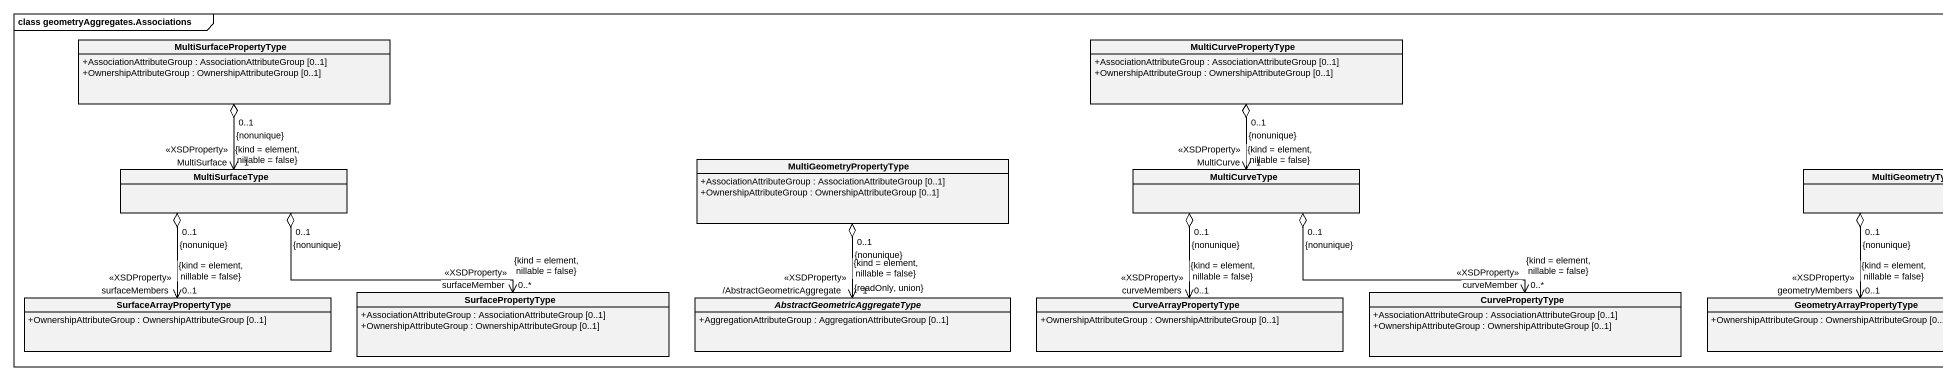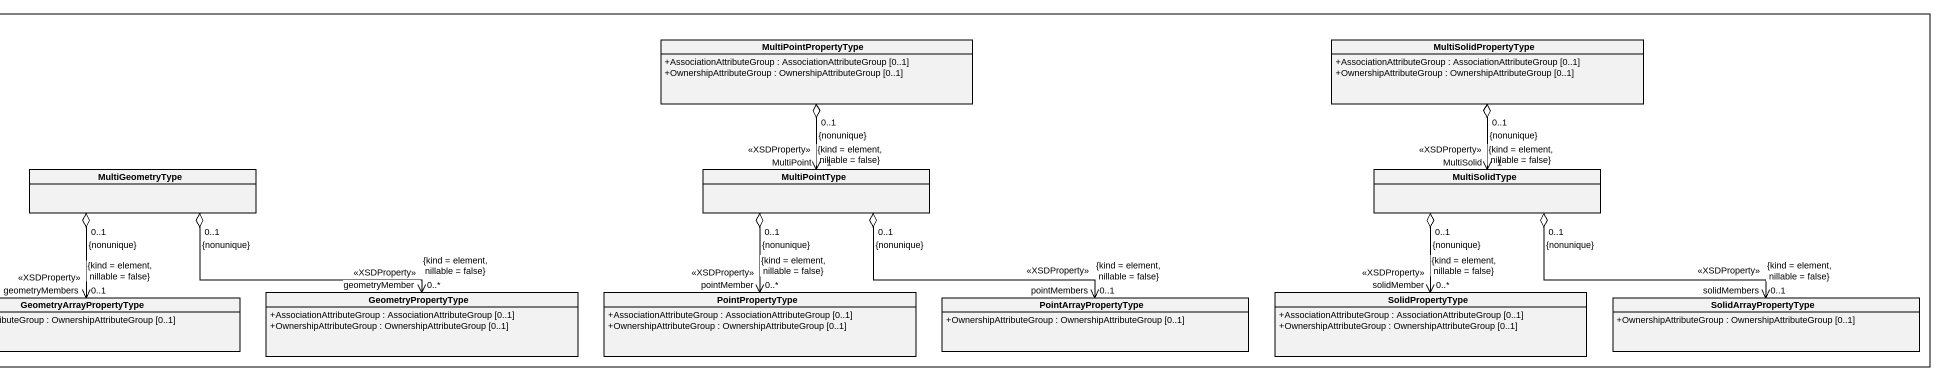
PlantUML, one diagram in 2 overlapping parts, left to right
@startuml
mainframe class geometryAggregates.Associations
hide circle
hide empty members
skinparam classAttributeIconSize 0
class MultiSurfacePropertyType {
  +AssociationAttributeGroup : AssociationAttributeGroup [0..1]
  +OwnershipAttributeGroup : OwnershipAttributeGroup [0..1]
}
class MultiCurvePropertyType {
  +AssociationAttributeGroup : AssociationAttributeGroup [0..1]
  +OwnershipAttributeGroup : OwnershipAttributeGroup [0..1]
}
class MultiPointPropertyType {
  +AssociationAttributeGroup : AssociationAttributeGroup [0..1]
  +OwnershipAttributeGroup : OwnershipAttributeGroup [0..1]
}
class MultiSolidPropertyType {
  +AssociationAttributeGroup : AssociationAttributeGroup [0..1]
  +OwnershipAttributeGroup : OwnershipAttributeGroup [0..1]
}
class MultiGeometryPropertyType {
  +AssociationAttributeGroup : AssociationAttributeGroup [0..1]
  +OwnershipAttributeGroup : OwnershipAttributeGroup [0..1]
}
class MultiSurfaceType
class MultiCurveType
class MultiGeometryType
class MultiPointType
class MultiSolidType
class SurfaceArrayPropertyType {
  +OwnershipAttributeGroup : OwnershipAttributeGroup [0..1]
}
class SurfacePropertyType {
  +AssociationAttributeGroup : AssociationAttributeGroup [0..1]
  +OwnershipAttributeGroup : OwnershipAttributeGroup [0..1]
}
abstract class "AbstractGeometricAggregateType" as AbstractGeometricAggregateTy {
  +AggregationAttributeGroup : AggregationAttributeGroup [0..1]
}
class CurveArrayPropertyType {
  +OwnershipAttributeGroup : OwnershipAttributeGroup [0..1]
}
class CurvePropertyType {
  +AssociationAttributeGroup : AssociationAttributeGroup [0..1]
  +OwnershipAttributeGroup : OwnershipAttributeGroup [0..1]
}
class GeometryArrayPropertyType {
  +OwnershipAttributeGroup : OwnershipAttributeGroup [0..1]
}
class GeometryPropertyType {
  +AssociationAttributeGroup : AssociationAttributeGroup [0..1]
  +OwnershipAttributeGroup : OwnershipAttributeGroup [0..1]
}
class PointPropertyType {
  +AssociationAttributeGroup : AssociationAttributeGroup [0..1]
  +OwnershipAttributeGroup : OwnershipAttributeGroup [0..1]
}
class PointArrayPropertyType {
  +OwnershipAttributeGroup : OwnershipAttributeGroup [0..1]
}
class SolidPropertyType {
  +AssociationAttributeGroup : AssociationAttributeGroup [0..1]
  +OwnershipAttributeGroup : OwnershipAttributeGroup [0..1]
}
class SolidArrayPropertyType {
  +OwnershipAttributeGroup : OwnershipAttributeGroup [0..1]
}
MultiSurfacePropertyType "0..1\n{nonunique}" o--> "MultiSurface\n<<XSDProperty>>\n1\n{kind = element, nillable = false}" MultiSurfaceType
MultiCurvePropertyType "0..1\n{nonunique}" o--> "MultiCurve\n<<XSDProperty>>\n1\n{kind = element, nillable = false}" MultiCurveType
MultiPointPropertyType "0..1\n{nonunique}" o--> "MultiPoint\n<<XSDProperty>>\n1\n{kind = element, nillable = false}" MultiPointType
MultiSolidPropertyType "0..1\n{nonunique}" o--> "MultiSolid\n<<XSDProperty>>\n1\n{kind = element, nillable = false}" MultiSolidType
MultiGeometryPropertyType "0..1\n{nonunique}" o--> "/AbstractGeometricAggregate\n<<XSDProperty>>\n1\n{kind = element, nillable = false}\n{readOnly, union}" AbstractGeometricAggregateTy
MultiSurfaceType "0..1\n{nonunique}" o--> "surfaceMembers\n<<XSDProperty>>\n0..1\n{kind = element, nillable = false}" SurfaceArrayPropertyType
MultiSurfaceType "0..1\n{nonunique}" o-right-> "surfaceMember\n<<XSDProperty>>\n0..*\n{kind = element, nillable = false}" SurfacePropertyType
MultiCurveType "0..1\n{nonunique}" o--> "curveMembers\n<<XSDProperty>>\n0..1\n{kind = element, nillable = false}" CurveArrayPropertyType
MultiCurveType "0..1\n{nonunique}" o-right-> "curveMember\n<<XSDProperty>>\n0..*\n{kind = element, nillable = false}" CurvePropertyType
MultiGeometryType "0..1\n{nonunique}" o--> "geometryMembers\n<<XSDProperty>>\n0..1\n{kind = element, nillable = false}" GeometryArrayPropertyType
MultiGeometryType "0..1\n{nonunique}" o-right-> "geometryMember\n<<XSDProperty>>\n0..*\n{kind = element, nillable = false}" GeometryPropertyType
MultiPointType "0..1\n{nonunique}" o--> "pointMember\n<<XSDProperty>>\n0..*\n{kind = element, nillable = false}" PointPropertyType
MultiPointType "0..1\n{nonunique}" o-right-> "pointMembers\n<<XSDProperty>>\n0..1\n{kind = element, nillable = false}" PointArrayPropertyType
MultiSolidType "0..1\n{nonunique}" o--> "solidMember\n<<XSDProperty>>\n0..*\n{kind = element, nillable = false}" SolidPropertyType
MultiSolidType "0..1\n{nonunique}" o-right-> "solidMembers\n<<XSDProperty>>\n0..1\n{kind = element, nillable = false}" SolidArrayPropertyType
@enduml
